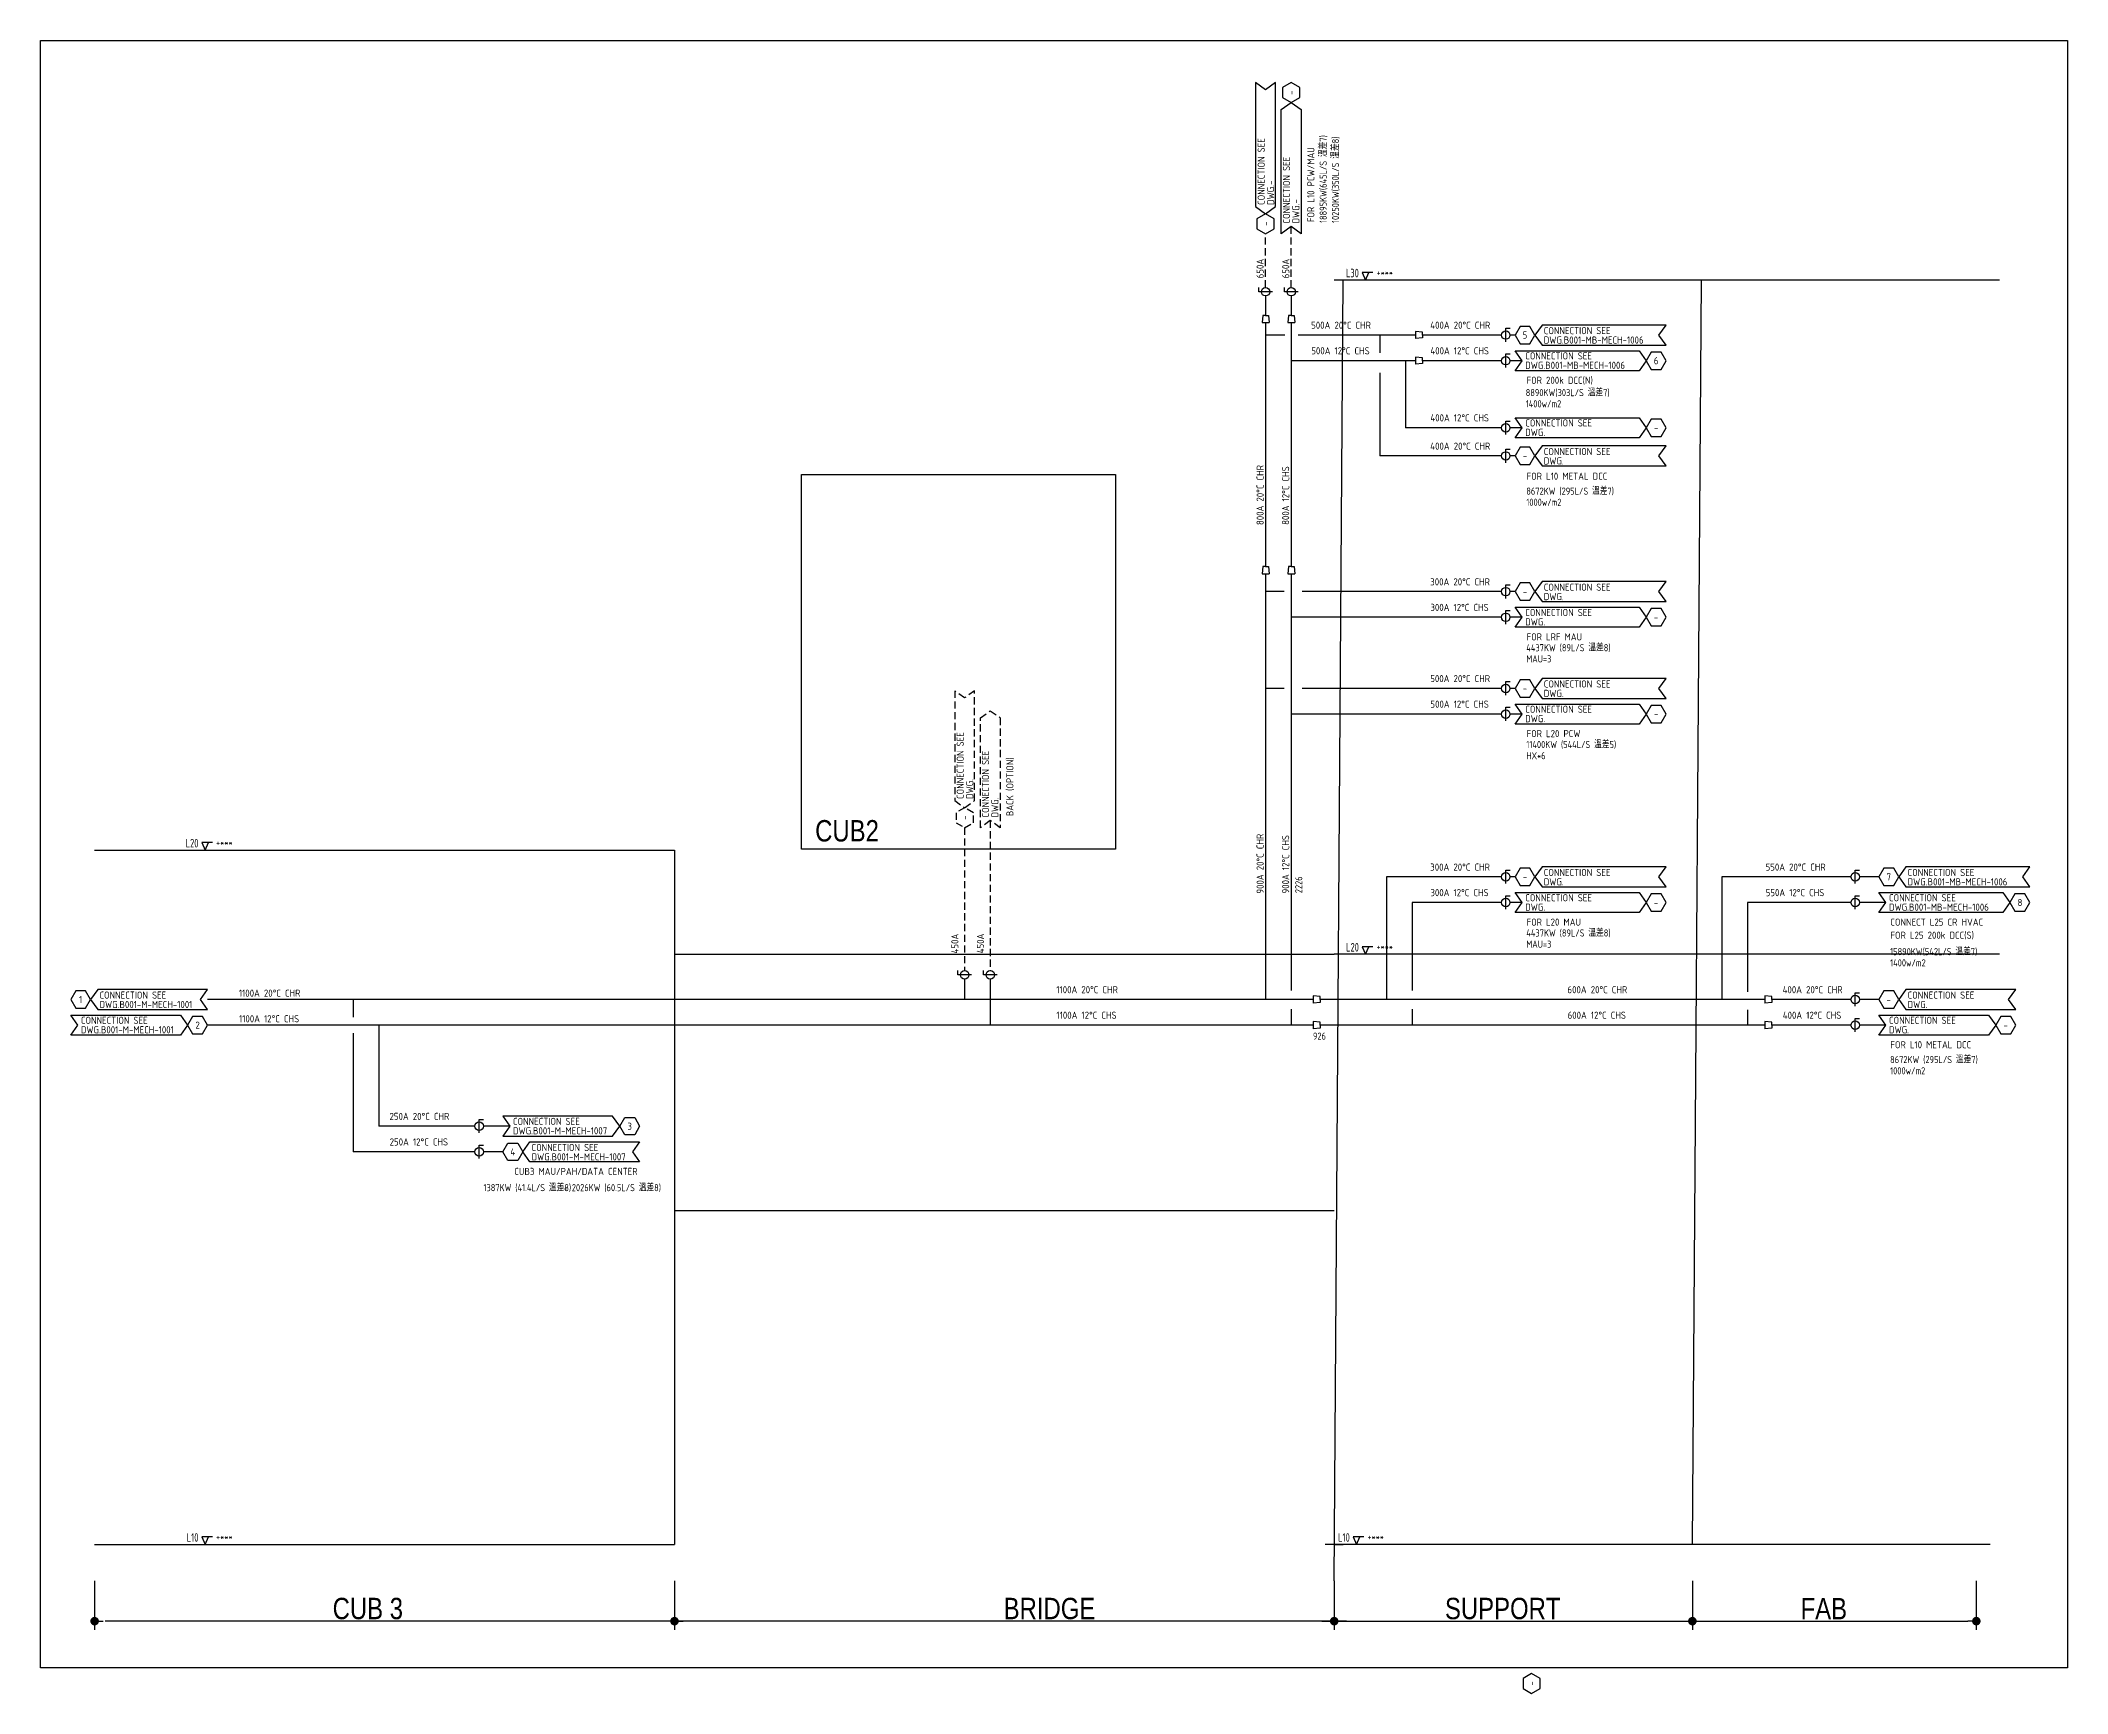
# Model space of a CAD drawing. Extents: x 40535 to 42076, y 84928 to 85507.
# Drawn here: x 41366 to 42076, y 84928 to 85507 of the extents above; entities that cross this region are included whole.
import ezdxf
from ezdxf.enums import TextEntityAlignment as Align

# ---------------------------------------------------------------- set-up
doc = ezdxf.new("R2010")
doc.units = 0
doc.header["$LTSCALE"] = 10
doc.linetypes.add('HIDDEN', pattern=[0.375, 0.25, -0.125])
for name, color, linetype in [('A-DETL-01', 1, 'Continuous'), ('DETL-TXT', 4, 'Continuous'), ('FUTURE', 251, 'HIDDEN'), ('G-ANNO-TEXT', 3, 'Continuous'), ('M-CWTR-9PIPE-R', 110, 'Continuous'), ('M-CWTR-9PIPE-S', 200, 'Continuous'), ('M-CWTR-TEXT', 3, 'Continuous'), ('M-CWTR-VAVE', 2, 'Continuous')]:
    doc.layers.add(name, color=color, linetype=linetype)
doc.styles.add('AA-TXT', font='isocp.shx', dxfattribs={"width": 0.8, "bigfont": 'chineset.shx'})

# ---------------------------------------------------------------- blocks, each defined once
blk = doc.blocks.new('RISER-TXT')
at = {"layer": 'G-ANNO-TEXT'}
for p, q in [((-1.15, 2.64), (0, 0)), ((2.6, 2.64), (-1.15, 2.64)), ((0, 0), (1.15, 2.64))]:
    blk.add_line(p, q, dxfattribs=at)
at = {"layer": 'G-ANNO-TEXT', "style": 'AA-TXT', "width": 0.8}
blk.add_attdef('LEVEL', text='', height=3, dxfattribs=at).set_placement((-2.33, 0.96), align=Align.RIGHT)
blk.add_attdef('HIGEHT', (3.82, 1.42), '', height=2.5, dxfattribs=at)
blk = doc.blocks.new('_Dot')
at = {"color": 0, "linetype": 'ByBlock', "lineweight": -2}
blk.add_line((-0.5, 0), (-1, 0), dxfattribs=at)
at = {"color": 0, "linetype": 'ByBlock', "const_width": 0.5}
blk.add_lwpolyline([(-0.25, 0, 1), (0.25, 0, 1)], format="xyb", close=True, dxfattribs=at)

msp = doc.modelspace()

# ---------------------------------------------------------------- linework, layer by layer
at = {"color": 2}
for p, q in [((41384.53, 84967.19), (41384.53, 84950.01)), ((41587.87, 84967.19), (41587.87, 84950.01)), ((41819.21, 84967.19), (41819.21, 84950.01)), ((41944.82, 84967.19), (41944.82, 84950.01)), ((42044.39, 84967.19), (42044.39, 84950.01)), ((41823.57, 84953.01), (41388.26, 84953.01)), ((41814.85, 84953.01), (42041.39, 84953.01))]:
    msp.add_line(p, q, dxfattribs=at)
at = {"layer": 'A-DETL-01', "linetype": 'Continuous'}
for p, q in [((41819.21, 84967.19), (41822.39, 85423.18)), ((42052.48, 85423.18), (41819.21, 85423.18)), ((41944.82, 84979.9), (41948, 85423.18)), ((41384.53, 85223.31), (41587.87, 85223.31)), ((41587.87, 85223.31), (41587.87, 84979.9)), ((41587.87, 85186.81), (41819.21, 85186.81)), ((42052.48, 85186.81), (41819.21, 85186.81)), ((41587.87, 85097), (41819.21, 85097)), ((41384.53, 84979.9), (41587.87, 84979.9)), ((42049.3, 84979.9), (41816.03, 84979.9)), ((41819.21, 84979.9), (41822.39, 84979.9))]:
    msp.add_line(p, q, dxfattribs=at)
msp.add_lwpolyline([(41632.45, 85355.03), (41742.48, 85355.03), (41742.48, 85223.6), (41632.45, 85223.6)], close=True, dxfattribs=at)
at = {"layer": 'DEFPOINTS', "color": 1}
msp.add_lwpolyline([(41365.57, 85507.15), (42076.35, 85507.15), (42076.35, 84936.69), (41365.57, 84936.69)], close=True, dxfattribs=at)
at = {"layer": 'DETL-TXT', "color": 4}
for points in [[(41795.17, 85446.42), (41798.67, 85448.92), (41798.67, 85492.42), (41795.17, 85489.92), (41791.67, 85492.42), (41791.67, 85448.92)], [(41804.17, 85492.42), (41801.14, 85490.67), (41801.14, 85487.17), (41804.17, 85485.42), (41807.2, 85487.17), (41807.2, 85490.67)], [(41804.17, 85485.42), (41807.67, 85482.92), (41807.67, 85439.42), (41804.17, 85441.92), (41800.67, 85439.42), (41800.67, 85482.92)], [(41795.17, 85446.42), (41792.14, 85444.67), (41792.14, 85441.17), (41795.17, 85439.42), (41798.2, 85441.17), (41798.2, 85444.67)], [(41889.62, 85403.9), (41892.12, 85400.4), (41935.61, 85400.4), (41933.11, 85403.9), (41935.61, 85407.4), (41892.12, 85407.4)], [(41889.62, 85403.9), (41887.87, 85406.93), (41884.37, 85406.93), (41882.62, 85403.9), (41884.37, 85400.86), (41887.87, 85400.86)], [(41928.61, 85394.9), (41926.11, 85391.4), (41882.62, 85391.4), (41885.12, 85394.9), (41882.62, 85398.4), (41926.11, 85398.4)], [(41935.61, 85394.9), (41933.86, 85397.93), (41930.36, 85397.93), (41928.61, 85394.9), (41930.36, 85391.86), (41933.86, 85391.86)], [(41928.61, 85371.38), (41926.11, 85367.88), (41882.62, 85367.88), (41885.12, 85371.38), (41882.62, 85374.88), (41926.11, 85374.88)], [(41935.61, 85371.38), (41933.86, 85374.41), (41930.36, 85374.41), (41928.61, 85371.38), (41930.36, 85368.35), (41933.86, 85368.35)], [(41889.62, 85361.51), (41892.12, 85358.01), (41935.61, 85358.01), (41933.11, 85361.51), (41935.61, 85365.01), (41892.12, 85365.01)], [(41889.62, 85361.51), (41887.87, 85364.54), (41884.37, 85364.54), (41882.62, 85361.51), (41884.37, 85358.48), (41887.87, 85358.48)], [(41889.62, 85313.94), (41887.87, 85316.98), (41884.37, 85316.98), (41882.62, 85313.94), (41884.37, 85310.91), (41887.87, 85310.91)], [(41889.62, 85313.94), (41892.12, 85310.44), (41935.61, 85310.44), (41933.11, 85313.94), (41935.61, 85317.44), (41892.12, 85317.44)], [(41928.61, 85304.94), (41926.11, 85301.44), (41882.62, 85301.44), (41885.12, 85304.94), (41882.62, 85308.44), (41926.11, 85308.44)], [(41935.61, 85304.94), (41933.86, 85307.98), (41930.36, 85307.98), (41928.61, 85304.94), (41930.36, 85301.91), (41933.86, 85301.91)], [(41889.62, 85280.02), (41887.87, 85283.05), (41884.37, 85283.05), (41882.62, 85280.02), (41884.37, 85276.99), (41887.87, 85276.99)], [(41889.62, 85280.02), (41892.12, 85276.52), (41935.61, 85276.52), (41933.11, 85280.02), (41935.61, 85283.52), (41892.12, 85283.52)], [(41928.61, 85271.02), (41926.11, 85267.52), (41882.62, 85267.52), (41885.12, 85271.02), (41882.62, 85274.52), (41926.11, 85274.52)], [(41935.61, 85271.02), (41933.86, 85274.05), (41930.36, 85274.05), (41928.61, 85271.02), (41930.36, 85267.99), (41933.86, 85267.99)], [(41889.62, 85213.94), (41887.87, 85216.97), (41884.37, 85216.97), (41882.62, 85213.94), (41884.37, 85210.91), (41887.87, 85210.91)], [(41889.62, 85213.94), (41892.12, 85210.44), (41935.61, 85210.44), (41933.11, 85213.94), (41935.61, 85217.44), (41892.12, 85217.44)], [(42017.19, 85213.94), (42015.44, 85216.97), (42011.94, 85216.97), (42010.19, 85213.94), (42011.94, 85210.91), (42015.44, 85210.91)], [(42017.19, 85213.94), (42019.69, 85210.44), (42063.19, 85210.44), (42060.69, 85213.94), (42063.19, 85217.44), (42019.69, 85217.44)], [(41928.61, 85204.94), (41926.11, 85201.44), (41882.62, 85201.44), (41885.12, 85204.94), (41882.62, 85208.44), (41926.11, 85208.44)], [(42056.19, 85204.94), (42053.69, 85201.44), (42010.19, 85201.44), (42012.69, 85204.94), (42010.19, 85208.44), (42053.69, 85208.44)], [(41935.61, 85204.94), (41933.86, 85207.97), (41930.36, 85207.97), (41928.61, 85204.94), (41930.36, 85201.91), (41933.86, 85201.91)], [(42063.19, 85204.94), (42061.44, 85207.97), (42057.94, 85207.97), (42056.19, 85204.94), (42057.94, 85201.91), (42061.44, 85201.91)], [(41383.14, 85170.95), (41381.39, 85173.98), (41377.89, 85173.98), (41376.14, 85170.95), (41377.89, 85167.92), (41381.39, 85167.92)], [(41383.14, 85170.95), (41385.64, 85167.45), (41424.14, 85167.45), (41421.64, 85170.95), (41424.14, 85174.45), (41385.64, 85174.45)], [(42017.19, 85170.95), (42015.44, 85173.98), (42011.94, 85173.98), (42010.19, 85170.95), (42011.94, 85167.92), (42015.44, 85167.92)], [(42017.19, 85170.95), (42019.69, 85167.45), (42058.19, 85167.45), (42055.69, 85170.95), (42058.19, 85174.45), (42019.69, 85174.45)], [(41417.14, 85161.95), (41414.64, 85158.45), (41376.14, 85158.45), (41378.64, 85161.95), (41376.14, 85165.45), (41414.64, 85165.45)], [(41424.14, 85161.95), (41422.39, 85164.98), (41418.89, 85164.98), (41417.14, 85161.95), (41418.89, 85158.92), (41422.39, 85158.92)], [(42051.19, 85161.95), (42048.69, 85158.45), (42010.19, 85158.45), (42012.69, 85161.95), (42010.19, 85165.45), (42048.69, 85165.45)], [(42058.19, 85161.95), (42056.44, 85164.98), (42052.94, 85164.98), (42051.19, 85161.95), (42052.94, 85158.92), (42056.44, 85158.92)], [(41568.66, 85126.53), (41566.16, 85130.03), (41527.66, 85130.03), (41530.16, 85126.53), (41527.66, 85123.03), (41566.16, 85123.03)], [(41575.66, 85126.53), (41573.91, 85123.5), (41570.41, 85123.5), (41568.66, 85126.53), (41570.41, 85129.56), (41573.91, 85129.56)], [(41534.66, 85117.53), (41532.91, 85114.5), (41529.41, 85114.5), (41527.66, 85117.53), (41529.41, 85120.56), (41532.91, 85120.56)], [(41534.66, 85117.53), (41537.16, 85121.03), (41575.66, 85121.03), (41573.16, 85117.53), (41575.66, 85114.03), (41537.16, 85114.03)], [(41888.46, 84934.66), (41885.43, 84932.91), (41885.43, 84929.41), (41888.46, 84927.66), (41891.49, 84929.41), (41891.49, 84932.91)]]:
    msp.add_lwpolyline(points, close=True, dxfattribs=at)
at = {"layer": 'DETL-TXT', "color": 252, "linetype": 'HIDDEN'}
for points in [[(41689.63, 85238.18), (41693.13, 85240.68), (41693.13, 85279.18), (41689.63, 85276.68), (41686.13, 85279.18), (41686.13, 85240.68)], [(41698.63, 85272.18), (41702.13, 85269.68), (41702.13, 85231.18), (41698.63, 85233.68), (41695.13, 85231.18), (41695.13, 85269.68)], [(41689.63, 85238.18), (41686.6, 85236.43), (41686.6, 85232.93), (41689.63, 85231.18), (41692.67, 85232.93), (41692.67, 85236.43)]]:
    msp.add_lwpolyline(points, close=True, dxfattribs=at)
at = {"layer": 'FUTURE'}
for p, q in [((41795.17, 85420.59), (41795.17, 85439.42)), ((41804.17, 85420.59), (41804.17, 85441.92))]:
    msp.add_line(p, q, dxfattribs=at)
at = {"layer": 'M-CWTR-9PIPE-R'}
for p, q in [((41795.17, 85417.59), (41795.17, 85410.8)), ((41795.17, 85408.29), (41795.17, 85322.72)), ((41801.94, 85403.9), (41795.17, 85403.9)), ((41847.67, 85403.9), (41806.54, 85403.9)), ((41835.25, 85403.9), (41835.25, 85397.63)), ((41877.86, 85403.9), (41850.18, 85403.9)), ((41882.62, 85403.9), (41880.86, 85403.9)), ((41835.25, 85390.69), (41835.25, 85361.51)), ((41877.86, 85361.51), (41835.25, 85361.51)), ((41882.62, 85361.51), (41880.86, 85361.51)), ((41795.17, 85320.21), (41795.17, 85170.95)), ((41801.72, 85313.94), (41795.17, 85313.94)), ((41877.86, 85313.94), (41807.95, 85313.94)), ((41882.62, 85313.94), (41880.86, 85313.94)), ((41801.72, 85280.02), (41795.17, 85280.02)), ((41877.86, 85280.02), (41807.95, 85280.02)), ((41882.62, 85280.02), (41880.86, 85280.02)), ((41877.86, 85213.94), (41837.59, 85213.94)), ((41837.59, 85213.94), (41837.59, 85170.95)), ((41882.62, 85213.94), (41880.86, 85213.94)), ((41955.17, 85213.94), (41955.17, 85170.95)), ((42000.44, 85213.94), (41955.17, 85213.94)), ((42010.19, 85213.94), (42003.44, 85213.94)), ((41689.63, 85178.08), (41689.63, 85170.95)), ((41811.85, 85170.95), (41424.14, 85170.95)), ((41475.21, 85170.95), (41475.21, 85164.77)), ((41970.22, 85170.95), (41814.35, 85170.95)), ((42000.44, 85170.95), (41972.73, 85170.95)), ((42010.19, 85170.95), (42003.44, 85170.95)), ((41475.21, 85159.14), (41475.21, 85117.53)), ((41517.91, 85117.53), (41475.21, 85117.53)), ((41527.66, 85117.53), (41520.91, 85117.53))]:
    msp.add_line(p, q, dxfattribs=at)
at = {"layer": 'M-CWTR-9PIPE-R', "color": 252, "linetype": 'HIDDEN'}
msp.add_line((41689.63, 85231.18), (41689.63, 85181.08), dxfattribs=at)
at = {"layer": 'M-CWTR-9PIPE-S'}
for p, q in [((41804.17, 85417.59), (41804.17, 85410.8)), ((41804.17, 85408.29), (41804.17, 85322.72)), ((41847.67, 85394.9), (41804.17, 85394.9)), ((41844.25, 85394.9), (41844.25, 85371.38)), ((41877.86, 85394.9), (41850.18, 85394.9)), ((41885.12, 85394.9), (41880.86, 85394.9)), ((41877.86, 85371.38), (41844.25, 85371.38)), ((41885.12, 85371.38), (41880.86, 85371.38)), ((41804.17, 85320.21), (41804.17, 85174.13)), ((41877.86, 85304.94), (41804.17, 85304.94)), ((41885.12, 85304.94), (41880.86, 85304.94)), ((41877.86, 85271.02), (41804.17, 85271.02)), ((41885.12, 85271.02), (41880.86, 85271.02)), ((41877.86, 85204.94), (41846.59, 85204.94)), ((41846.59, 85204.94), (41846.59, 85174.13)), ((41885.12, 85204.94), (41880.86, 85204.94)), ((41964.17, 85204.94), (41964.17, 85173.64)), ((42000.44, 85204.94), (41964.17, 85204.94)), ((42012.69, 85204.94), (42003.44, 85204.94)), ((41698.63, 85178.08), (41698.63, 85161.95)), ((41804.17, 85167.6), (41804.17, 85161.95)), ((41846.59, 85167.6), (41846.59, 85161.95)), ((41964.17, 85167.31), (41964.17, 85161.95)), ((41811.85, 85161.95), (41424.14, 85161.95)), ((41484.21, 85161.95), (41484.21, 85126.53)), ((41970.22, 85161.95), (41814.35, 85161.95)), ((42000.44, 85161.95), (41972.73, 85161.95)), ((42012.69, 85161.95), (42003.44, 85161.95)), ((41517.91, 85126.53), (41484.21, 85126.53)), ((41530.16, 85126.53), (41520.91, 85126.53))]:
    msp.add_line(p, q, dxfattribs=at)
at = {"layer": 'M-CWTR-9PIPE-S', "color": 252, "linetype": 'HIDDEN'}
msp.add_line((41698.63, 85233.68), (41698.63, 85181.08), dxfattribs=at)
at = {"layer": 'M-CWTR-VAVE'}
for p, q in [((41792.8, 85419.09), (41792.8, 85420.6)), ((41797.54, 85419.09), (41792.8, 85419.09)), ((41801.8, 85419.09), (41801.8, 85420.6)), ((41806.54, 85419.09), (41801.8, 85419.09)), ((41794.17, 85410.8), (41793.92, 85408.29)), ((41793.92, 85408.29), (41796.42, 85408.29)), ((41795.17, 85410.8), (41794.17, 85410.8)), ((41795.17, 85410.8), (41796.17, 85410.8)), ((41796.17, 85410.8), (41796.42, 85408.29)), ((41803.17, 85410.8), (41802.92, 85408.29)), ((41802.92, 85408.29), (41805.42, 85408.29)), ((41804.17, 85410.8), (41803.17, 85410.8)), ((41804.17, 85410.8), (41805.17, 85410.8)), ((41805.17, 85410.8), (41805.42, 85408.29)), ((41847.67, 85405.15), (41847.67, 85402.64)), ((41850.18, 85404.9), (41847.67, 85405.15)), ((41850.18, 85402.89), (41847.67, 85402.64)), ((41850.18, 85403.9), (41850.18, 85404.9)), ((41850.18, 85403.9), (41850.18, 85402.89)), ((41879.36, 85401.53), (41879.36, 85406.27)), ((41879.36, 85406.27), (41880.87, 85406.27)), ((41847.67, 85396.15), (41847.67, 85393.64)), ((41850.18, 85395.9), (41847.67, 85396.15)), ((41850.18, 85393.89), (41847.67, 85393.64)), ((41850.18, 85394.9), (41850.18, 85395.9)), ((41850.18, 85394.9), (41850.18, 85393.89)), ((41879.36, 85392.53), (41879.36, 85397.27)), ((41879.36, 85397.27), (41880.87, 85397.27)), ((41879.36, 85369.01), (41879.36, 85373.75)), ((41879.36, 85373.75), (41880.87, 85373.75)), ((41879.36, 85359.14), (41879.36, 85363.88)), ((41879.36, 85363.88), (41880.87, 85363.88)), ((41794.17, 85322.72), (41793.92, 85320.21)), ((41795.17, 85322.72), (41794.17, 85322.72)), ((41795.17, 85322.72), (41796.17, 85322.72)), ((41796.17, 85322.72), (41796.42, 85320.21)), ((41803.17, 85322.72), (41802.92, 85320.21)), ((41804.17, 85322.72), (41803.17, 85322.72)), ((41804.17, 85322.72), (41805.17, 85322.72)), ((41805.17, 85322.72), (41805.42, 85320.21)), ((41793.92, 85320.21), (41796.42, 85320.21)), ((41802.92, 85320.21), (41805.42, 85320.21)), ((41879.36, 85311.57), (41879.36, 85316.31)), ((41879.36, 85316.31), (41880.87, 85316.31)), ((41879.36, 85302.57), (41879.36, 85307.31)), ((41879.36, 85307.31), (41880.87, 85307.31)), ((41879.36, 85277.65), (41879.36, 85282.39)), ((41879.36, 85282.39), (41880.87, 85282.39)), ((41879.36, 85268.65), (41879.36, 85273.39)), ((41879.36, 85273.39), (41880.87, 85273.39)), ((41879.36, 85211.57), (41879.36, 85216.31)), ((41879.36, 85216.31), (41880.87, 85216.31)), ((42001.94, 85211.57), (42001.94, 85216.31)), ((42001.94, 85216.31), (42003.44, 85216.31)), ((41879.36, 85202.57), (41879.36, 85207.31)), ((41879.36, 85207.31), (41880.87, 85207.31)), ((42001.94, 85202.57), (42001.94, 85207.31)), ((42001.94, 85207.31), (42003.44, 85207.31)), ((41687.26, 85179.58), (41687.26, 85181.08)), ((41696.26, 85179.58), (41696.26, 85181.08)), ((41692.01, 85179.58), (41687.26, 85179.58)), ((41701.01, 85179.58), (41696.26, 85179.58)), ((42001.94, 85168.58), (42001.94, 85173.32)), ((42001.94, 85173.32), (42003.44, 85173.32)), ((41811.85, 85172.2), (41811.85, 85169.7)), ((41814.35, 85171.95), (41811.85, 85172.2)), ((41814.35, 85169.95), (41811.85, 85169.7)), ((41814.35, 85170.95), (41814.35, 85171.95)), ((41814.35, 85170.95), (41814.35, 85169.95)), ((41970.22, 85172.2), (41970.22, 85169.7)), ((41972.73, 85171.95), (41970.22, 85172.2)), ((41972.73, 85169.95), (41970.22, 85169.7)), ((41972.73, 85170.95), (41972.73, 85171.95)), ((41972.73, 85170.95), (41972.73, 85169.95)), ((41811.85, 85163.2), (41811.85, 85160.7)), ((41814.35, 85162.95), (41811.85, 85163.2)), ((41814.35, 85160.95), (41811.85, 85160.7)), ((41814.35, 85161.95), (41814.35, 85162.95)), ((41814.35, 85161.95), (41814.35, 85160.95)), ((41970.22, 85163.2), (41970.22, 85160.7)), ((41972.73, 85162.95), (41970.22, 85163.2)), ((41972.73, 85160.95), (41970.22, 85160.7)), ((41972.73, 85161.95), (41972.73, 85162.95)), ((41972.73, 85161.95), (41972.73, 85160.95)), ((42001.94, 85159.58), (42001.94, 85164.32)), ((42001.94, 85164.32), (42003.44, 85164.32)), ((41519.41, 85124.16), (41519.41, 85128.9)), ((41519.41, 85128.9), (41520.91, 85128.9)), ((41519.41, 85115.16), (41519.41, 85119.9)), ((41519.41, 85119.9), (41520.91, 85119.9))]:
    msp.add_line(p, q, dxfattribs=at)
for centre in [(41795.17, 85419.09), (41804.17, 85419.09), (41879.36, 85403.9), (41879.36, 85394.9), (41879.36, 85371.38), (41879.36, 85361.51), (41879.36, 85313.94), (41879.36, 85304.94), (41879.36, 85280.02), (41879.36, 85271.02), (41879.36, 85213.94), (42001.94, 85213.94), (41879.36, 85204.94), (42001.94, 85204.94), (41689.63, 85179.58), (41698.63, 85179.58), (42001.94, 85170.95), (42001.94, 85161.95), (41519.41, 85126.53), (41519.41, 85117.53)]:
    msp.add_circle(centre, 1.5, dxfattribs=at)

# ---------------------------------------------------------------- block references
for p, values in [((41830.21, 85423.18), {'HIGEHT': '+***', 'LEVEL': 'L30'}), ((41423.28, 85223.31), {'HIGEHT': '+***', 'LEVEL': 'L20'}), ((41830.21, 85186.81), {'HIGEHT': '+***', 'LEVEL': 'L20'}), ((41423.28, 84979.9), {'HIGEHT': '+***', 'LEVEL': 'L10'}), ((41827.03, 84979.9), {'HIGEHT': '+***', 'LEVEL': 'L10'})]:
    msp.add_blockref('RISER-TXT', p).add_auto_attribs(values)
at = {"color": 2, "xscale": 3, "yscale": 3, "zscale": 3, "rotation": 180}
for p in [(41384.53, 84953.01), (41587.87, 84953.01), (41819.21, 84953.01), (41944.82, 84953.01)]:
    msp.add_blockref('_Dot', p, dxfattribs=at)
at = {"color": 2, "xscale": 3, "yscale": 3, "zscale": 3}
msp.add_blockref('_Dot', (42044.39, 84953.01), dxfattribs=at)

# ---------------------------------------------------------------- texts
at = {"color": 4, "char_height": 7.5, "attachment_point": 5, "style": 'AA-TXT'}
for s, insert in [('\\A1;{\\fArial|b0|i0|c0|p34;CUB2}', (41648.38, 85230.05)), ('\\A1;{\\fArial|b0|i0|c0|p34;CUB 3}', (41480.33, 84957.39)), ('\\A1;{\\fArial|b0|i0|c0|p34;BRIDGE}', (41719.38, 84957.39)), ('\\A1;{\\fArial|b0|i0|c0|p34;SUPPORT}', (41878.31, 84957.39)), ('\\A1;{\\fArial|b0|i0|c0|p34;FAB}', (41990.91, 84957.39))]:
    msp.add_mtext(s, dxfattribs=dict(at, insert=insert))
at = {"layer": 'DEFPOINTS', "style": 'AA-TXT', "width": 0.8}
for s, p in [('18895KW(645L/S 溫差7)', (41815.35, 85443.17)), ('10250KW(350L/S 溫差8)', (41819.66, 85443.17)), ('2226', (41806.76, 85208.22))]:
    msp.add_text(s, height=2.5, rotation=90, dxfattribs=at).set_placement(p, align=Align.MIDDLE_LEFT)
for s, p in [('1400w/m2', (41886.37, 85379.79)), ('8890KW(303L/S 溫差7)', (41886.37, 85383.72)), ('8672KW (295L/S 溫差7)', (41886.58, 85349.19)), ('1000w/m2', (41886.58, 85345.27)), ('4437KW (89L/S 溫差8)', (41886.58, 85294.28)), ('MAU=3', (41886.58, 85290.35)), ('11400KW (544L/S 溫差5)', (41886.58, 85260.35)), ('HX*6', (41886.58, 85256.43)), ('4437KW (89L/S 溫差8)', (41886.58, 85194.27)), ('MAU=3', (41886.58, 85190.34)), ('15890KW(542L/S 溫差7)', (42014.16, 85187.73)), ('1400w/m2', (42014.16, 85183.8)), ('926', (41811.76, 85158.13)), ('1000w/m2', (42014.16, 85145.96)), ('8672KW (295L/S 溫差7)', (42014.16, 85149.89)), ('1387KW (41.4L/S 溫差8)', (41520.88, 85104.99)), ('+', (41548.84, 85104.8)), ('2026KW (60.5L/S 溫差8)', (41551.87, 85104.99))]:
    msp.add_text(s, height=2.5, dxfattribs=at).set_placement(p, align=Align.MIDDLE_LEFT)
at = {"layer": 'DETL-TXT', "color": 4, "style": 'AA-TXT'}
for p in [(41804.17, 85488.92), (41795.17, 85442.92), (41888.46, 84931.16)]:
    msp.add_text('-', height=2.5, rotation=90, dxfattribs=at).set_placement(p, align=Align.MIDDLE)
for s, p in [('CONNECTION SEE', (41794.87, 85449.52)), ('CONNECTION SEE', (41803.72, 85443.01)), ('DWG.-', (41798.17, 85449.52)), ('DWG.-', (41807.02, 85443.01))]:
    msp.add_text(s, height=2.5, rotation=90, dxfattribs=at).set_placement(p)
for s, p in [('5', (41886.12, 85403.9)), ('6', (41932.11, 85394.9)), ('-', (41932.11, 85371.38)), ('-', (41886.12, 85361.51)), ('-', (41886.12, 85313.94)), ('-', (41932.11, 85304.94)), ('-', (41886.12, 85280.02)), ('-', (41932.11, 85271.02)), ('-', (41886.12, 85213.94)), ('7', (42013.69, 85213.94)), ('-', (41932.11, 85204.94)), ('8', (42059.69, 85204.94)), ('1', (41379.64, 85170.95)), ('-', (42013.69, 85170.95)), ('2', (41420.64, 85161.95)), ('-', (42054.69, 85161.95)), ('3', (41572.16, 85126.53)), ('4', (41531.16, 85117.53))]:
    msp.add_text(s, height=2.5, dxfattribs=at).set_placement(p, align=Align.MIDDLE)
for s, p in [('CONNECTION SEE', (41892.71, 85404.2)), ('DWG.B001-MB-MECH-1006', (41892.71, 85400.9)), ('CONNECTION SEE', (41886.2, 85395.34)), ('DWG.B001-MB-MECH-1006', (41886.2, 85392.04)), ('CONNECTION SEE', (41886.2, 85371.83)), ('DWG.', (41886.2, 85368.53)), ('CONNECTION SEE', (41892.71, 85361.81)), ('DWG.', (41892.71, 85358.51)), ('CONNECTION SEE', (41892.71, 85314.25)), ('CONNECTION SEE', (41886.2, 85305.39)), ('DWG.', (41892.71, 85310.95)), ('DWG.', (41886.2, 85302.09)), ('CONNECTION SEE', (41892.71, 85280.32)), ('DWG.', (41892.71, 85277.02)), ('CONNECTION SEE', (41886.2, 85271.47)), ('DWG.', (41886.2, 85268.17)), ('CONNECTION SEE', (41892.71, 85214.24)), ('CONNECTION SEE', (42020.29, 85214.24)), ('DWG.', (41892.71, 85210.94)), ('DWG.B001-MB-MECH-1006', (42020.29, 85210.94)), ('CONNECTION SEE', (41886.2, 85205.38)), ('DWG.', (41886.2, 85202.08)), ('CONNECTION SEE', (42013.78, 85205.38)), ('DWG.B001-MB-MECH-1006', (42013.78, 85202.08)), ('CONNECTION SEE', (41386.24, 85171.25)), ('CONNECTION SEE', (42020.29, 85171.25)), ('DWG.B001-M-MECH-1001', (41386.24, 85167.95)), ('DWG.', (42020.29, 85167.95)), ('CONNECTION SEE', (41379.73, 85162.4)), ('DWG.B001-M-MECH-1001', (41379.73, 85159.1)), ('CONNECTION SEE', (42013.78, 85162.4)), ('DWG.', (42013.78, 85159.1)), ('CONNECTION SEE', (41531.25, 85126.97)), ('DWG.B001-M-MECH-1007', (41531.25, 85123.67)), ('CONNECTION SEE', (41537.75, 85117.83)), ('DWG.B001-M-MECH-1007', (41537.75, 85114.53))]:
    msp.add_text(s, height=2.5, dxfattribs=at).set_placement(p)
at = {"layer": 'DETL-TXT', "color": 252, "linetype": 'HIDDEN', "style": 'AA-TXT'}
for s, p in [('CONNECTION SEE', (41689.33, 85241.27)), ('CONNECTION SEE', (41698.19, 85234.77)), ('DWG.', (41692.63, 85241.27)), ('DWG.', (41701.49, 85234.77))]:
    msp.add_text(s, height=2.5, rotation=90, dxfattribs=at).set_placement(p)
msp.add_text('-', height=2.5, rotation=90, dxfattribs=at).set_placement((41689.63, 85234.68), align=Align.MIDDLE)
at = {"layer": 'M-CWTR-TEXT', "style": 'AA-TXT'}
for s, p in [('FOR L10 PCW/MAU', (41812.27, 85443.48)), ('650A', (41794.47, 85423.78)), ('650A', (41803.47, 85423.78)), ('800A 20%%DC CHR ', (41794.47, 85337.3)), ('800A 12%%DC CHS', (41803.43, 85337.35)), ('900A 20%%DC CHR ', (41794.47, 85208.07)), ('900A 12%%DC CHS', (41803.43, 85208.12)), ('450A', (41687.45, 85187.1)), ('450A', (41696.4, 85187.15))]:
    msp.add_text(s, height=2.5, rotation=90, dxfattribs=at).set_placement(p)
for s, p in [('500A 20%%DC CHR ', (41811.13, 85406.09)), ('400A 20%%DC CHR ', (41852.9, 85406.09)), ('500A 12%%DC CHS', (41811.18, 85397.13)), ('400A 12%%DC CHS', (41852.95, 85397.13)), ('FOR 200k DCC(N)', (41886.67, 85386.79)), ('400A 12%%DC CHS', (41852.95, 85373.61)), ('400A 20%%DC CHR ', (41852.9, 85363.7)), ('FOR L10 METAL DCC', (41886.67, 85353.15)), ('300A 20%%DC CHR ', (41852.9, 85316.13)), ('300A 12%%DC CHS', (41852.95, 85307.17)), ('FOR LRF MAU', (41886.67, 85296.84)), ('500A 20%%DC CHR ', (41852.9, 85282.21)), ('500A 12%%DC CHS', (41852.95, 85273.25)), ('FOR L20 PCW', (41886.67, 85262.92)), ('300A 20%%DC CHR ', (41852.9, 85216.13)), ('550A 20%%DC CHR ', (41970.48, 85216.13)), ('300A 12%%DC CHS', (41852.95, 85207.17)), ('550A 12%%DC CHS', (41970.52, 85207.17)), ('FOR L20 MAU', (41886.67, 85196.84)), ('CONNECT L25 CR HVAC', (42014.25, 85196.84)), ('FOR L25 200k DCC(S)', (42014.27, 85192.23)), ('1100A 20%%DC CHR ', (41435.12, 85171.92)), ('1100A 20%%DC CHR ', (41721.77, 85173.14)), ('600A 20%%DC CHR ', (41901.01, 85173.14)), ('400A 20%%DC CHR ', (41976.47, 85173.14)), ('1100A 12%%DC CHS', (41721.82, 85164.18)), ('600A 12%%DC CHS', (41901.06, 85164.18)), ('400A 12%%DC CHS', (41976.52, 85164.18)), ('1100A 12%%DC CHS', (41435.17, 85162.96)), ('FOR L10 METAL DCC', (42014.25, 85153.85)), ('250A 20%%DC CHR ', (41487.94, 85128.72)), ('250A 12%%DC CHS', (41487.99, 85119.76)), ('CUB3 MAU/PAH/DATA CENTER', (41531.71, 85109.43))]:
    msp.add_text(s, height=2.5, dxfattribs=at).set_placement(p)
at = {"layer": 'M-CWTR-TEXT', "color": 252, "linetype": 'HIDDEN', "style": 'AA-TXT'}
msp.add_text('BACK (OPTION)', height=2.5, rotation=90, dxfattribs=at).set_placement((41706.74, 85235.23))

doc.saveas('drawing.dxf')
